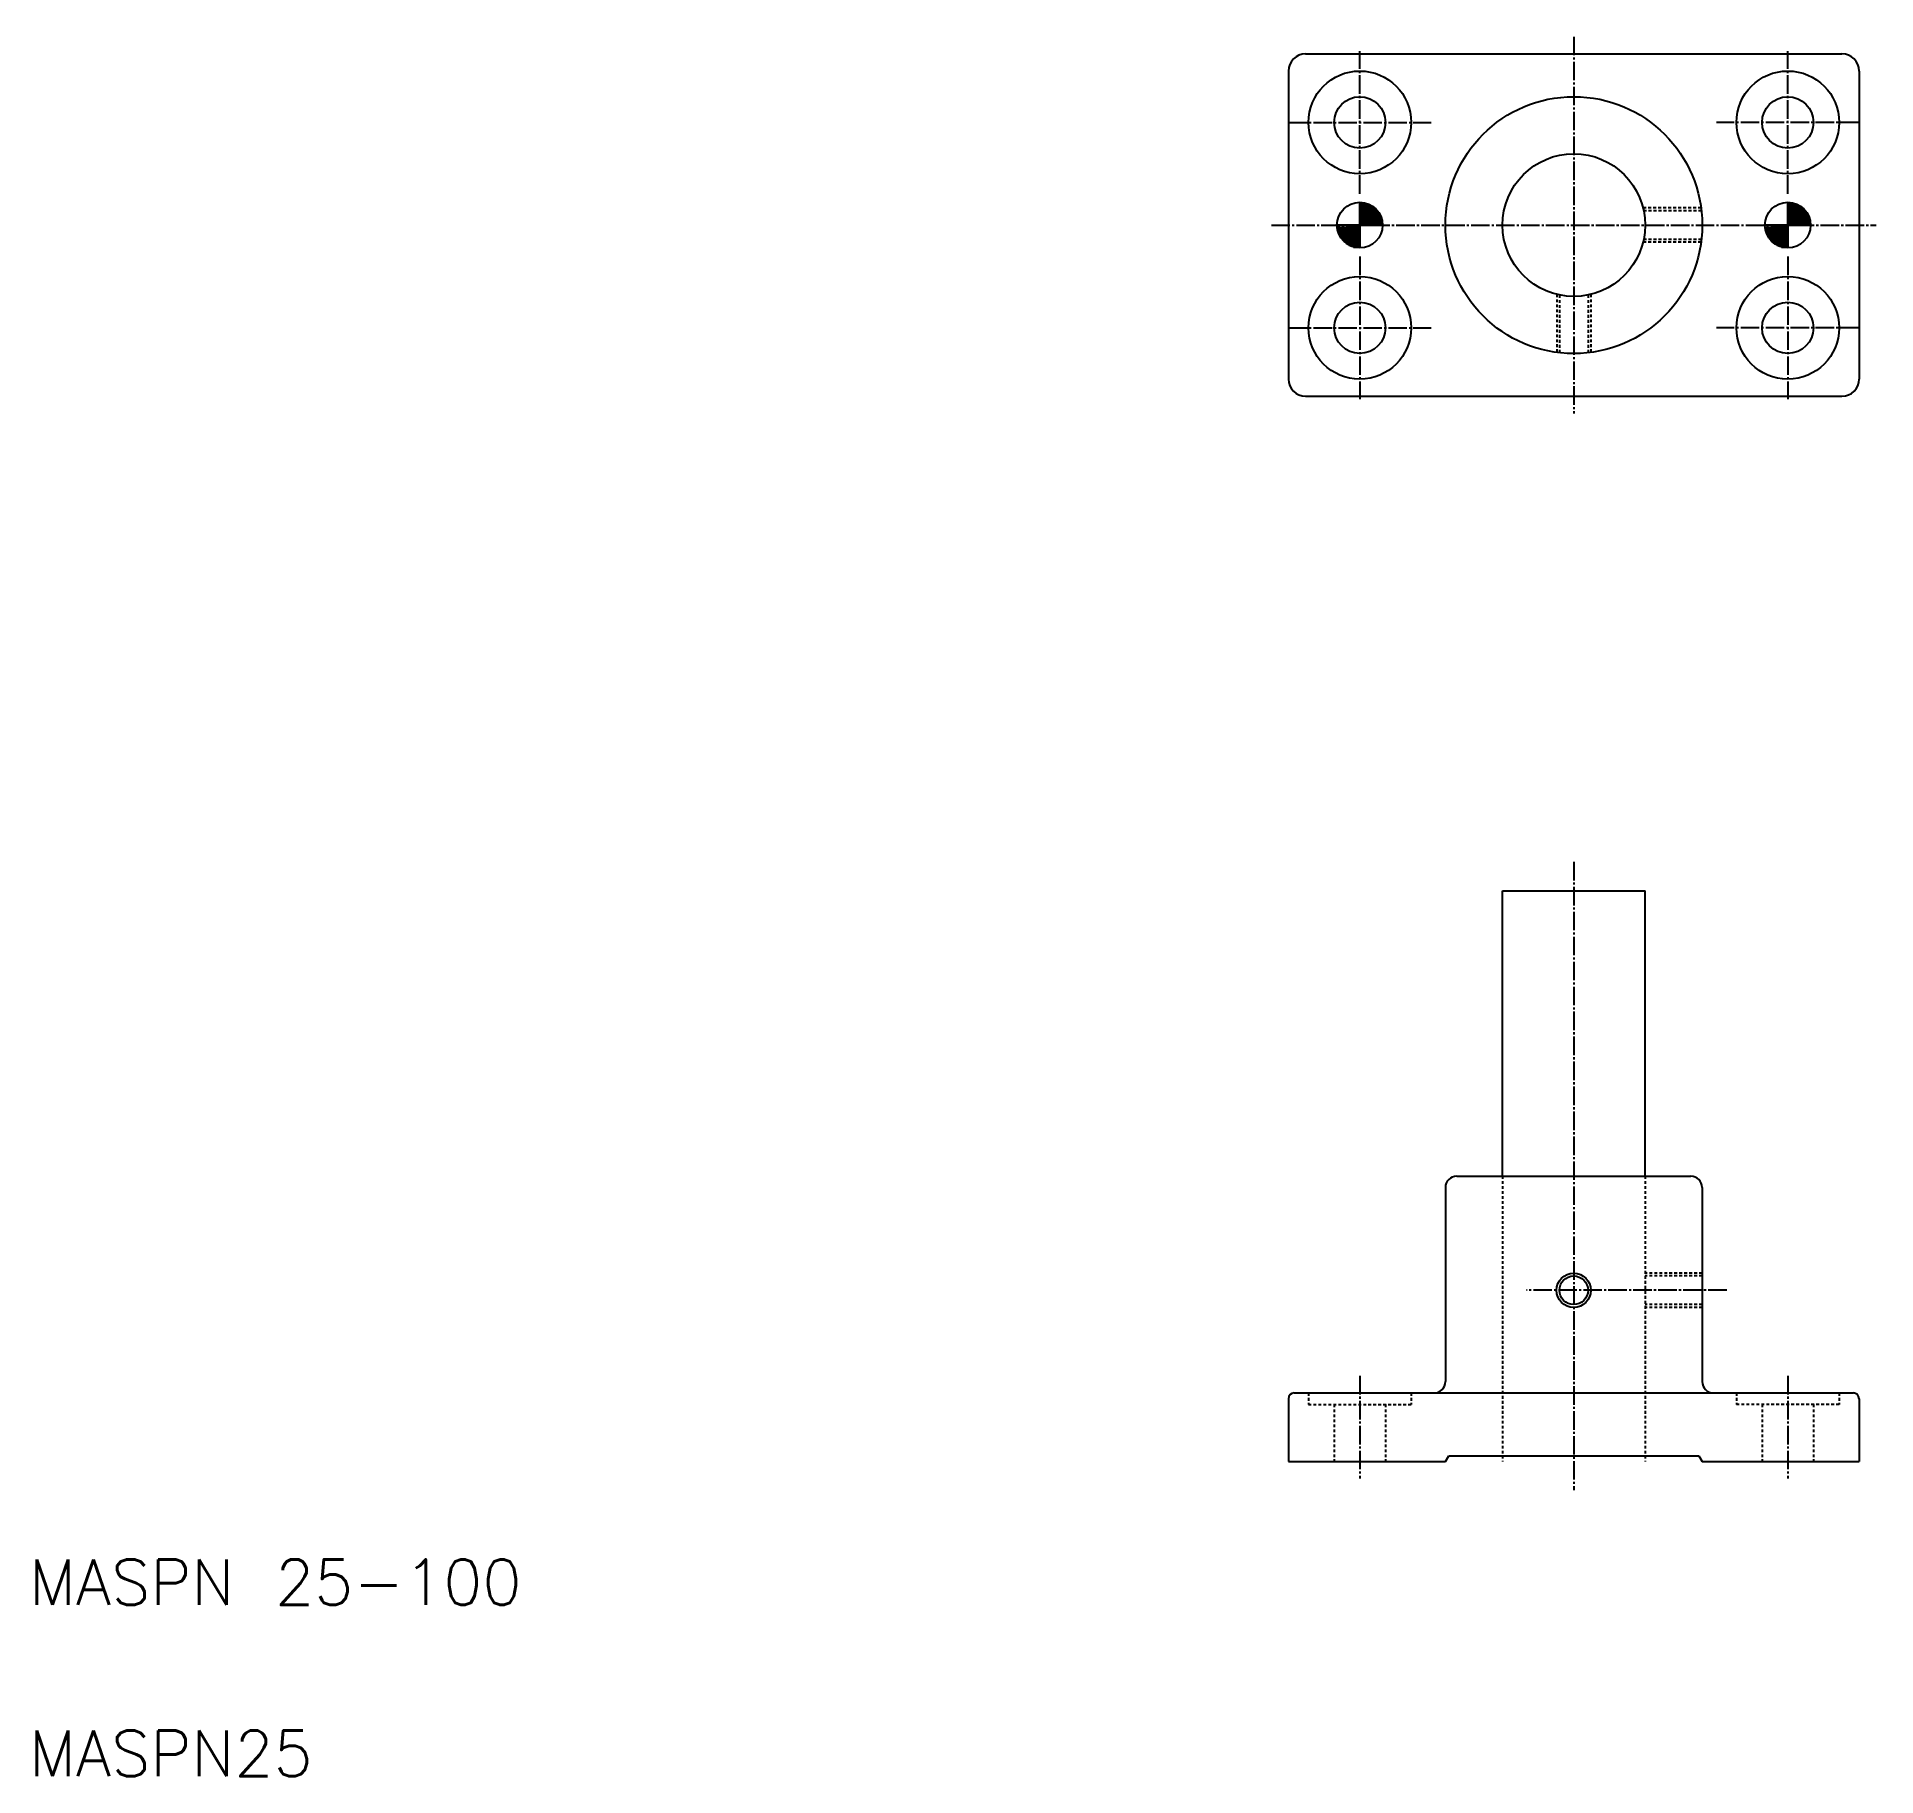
# Model space of a CAD drawing. Extents: x 21 to 344, y 20 to 325.
import ezdxf

# ---------------------------------------------------------------- set-up
doc = ezdxf.new("R2010")
doc.units = 0
doc.header["$LTSCALE"] = 0.25
doc.linetypes.add('CENTER', pattern=[17.5, 13, -1.5, 1.5, -1.5])
doc.linetypes.add('DASHED', pattern=[3.5, 2, -1.5])
doc.layers.get('0').update_dxf_attribs({"linetype": 'CONTINUOUS'})
doc.layers.add('CENTER', color=1, linetype='CENTER')
doc.styles.get("Standard").update_dxf_attribs({"font": 'txt', "bigfont": 'BIGFONT'})

msp = doc.modelspace()

# ---------------------------------------------------------------- linework, layer by layer
for p, q in [((243.73, 321.79), (337.73, 321.79)), ((240.73, 318.79), (240.73, 264.79)), ((340.73, 318.79), (340.73, 264.79)), ((253.23, 291.79), (253.23, 295.79)), ((253.23, 295.64), (254.3, 295.64)), ((253.23, 295.29), (255.16, 295.29)), ((253.23, 294.94), (255.69, 294.94)), ((253.23, 294.59), (256.08, 294.59)), ((253.23, 294.24), (256.39, 294.24)), ((253.23, 293.89), (256.63, 293.89)), ((253.23, 293.54), (256.82, 293.54)), ((328.23, 291.79), (328.23, 295.79)), ((328.23, 295.64), (329.3, 295.64)), ((328.23, 295.29), (330.16, 295.29)), ((328.23, 294.94), (330.69, 294.94)), ((328.23, 294.59), (331.08, 294.59)), ((328.23, 294.24), (331.39, 294.24)), ((328.23, 293.89), (331.63, 293.89)), ((328.23, 293.54), (331.82, 293.54)), ((253.23, 291.79), (249.23, 291.79)), ((249.24, 291.44), (253.23, 291.44)), ((249.29, 291.09), (253.23, 291.09)), ((249.37, 290.74), (253.23, 290.74)), ((249.48, 290.39), (253.23, 290.39)), ((253.23, 293.19), (256.97, 293.19)), ((253.23, 292.84), (257.08, 292.84)), ((253.23, 292.49), (257.16, 292.49)), ((253.23, 292.14), (257.21, 292.14)), ((253.23, 291.79), (257.23, 291.79)), ((253.23, 291.79), (257.23, 291.79)), ((253.23, 291.79), (253.23, 287.79)), ((328.23, 291.79), (324.23, 291.79)), ((324.24, 291.44), (328.23, 291.44)), ((324.29, 291.09), (328.23, 291.09)), ((324.37, 290.74), (328.23, 290.74)), ((324.48, 290.39), (328.23, 290.39)), ((328.23, 293.19), (331.97, 293.19)), ((328.23, 292.84), (332.08, 292.84)), ((328.23, 292.49), (332.16, 292.49)), ((328.23, 292.14), (332.21, 292.14)), ((328.23, 291.79), (332.23, 291.79)), ((328.23, 291.79), (332.23, 291.79)), ((328.23, 291.79), (328.23, 287.79)), ((249.63, 290.04), (253.23, 290.04)), ((249.82, 289.69), (253.23, 289.69)), ((250.06, 289.34), (253.23, 289.34)), ((250.37, 288.99), (253.23, 288.99)), ((250.76, 288.64), (253.23, 288.64)), ((251.29, 288.29), (253.23, 288.29)), ((252.13, 287.94), (253.23, 287.94)), ((324.63, 290.04), (328.23, 290.04)), ((324.82, 289.69), (328.23, 289.69)), ((325.06, 289.34), (328.23, 289.34)), ((325.37, 288.99), (328.23, 288.99)), ((325.76, 288.64), (328.23, 288.64)), ((326.29, 288.29), (328.23, 288.29)), ((327.13, 287.94), (328.23, 287.94)), ((243.73, 261.79), (337.73, 261.79)), ((278.22, 175.15), (303.22, 175.15)), ((278.22, 125.15), (278.22, 175.15)), ((303.22, 125.15), (303.22, 175.15)), ((268.22, 123.15), (268.22, 89.15)), ((270.22, 125.15), (311.22, 125.15)), ((280.47, 125.15), (280.47, 125.15)), ((290.72, 125.15), (290.72, 125.15)), ((313.22, 123.15), (313.22, 89.15)), ((241.72, 87.15), (339.72, 87.15)), ((240.72, 86.15), (240.72, 75.15)), ((340.72, 86.15), (340.72, 75.15)), ((240.72, 75.15), (268.22, 75.15)), ((268.22, 75.15), (268.8, 76.15)), ((268.8, 76.15), (312.65, 76.15)), ((312.65, 76.15), (313.22, 75.15)), ((313.22, 75.15), (340.72, 75.15))]:
    msp.add_line(p, q)
at = {"color": 3, "linetype": 'DASHED'}
for p, q in [((313.02, 294.79), (302.86, 294.79)), ((313.09, 294.29), (302.97, 294.29)), ((313.02, 288.79), (302.86, 288.79)), ((313.09, 289.29), (302.97, 289.29)), ((287.73, 279.65), (287.73, 269.49)), ((288.23, 279.54), (288.23, 269.43)), ((293.23, 279.54), (293.23, 269.43)), ((293.73, 279.65), (293.73, 269.49)), ((278.22, 125.15), (278.22, 75.15)), ((303.22, 125.15), (303.22, 75.15)), ((313.22, 108.15), (303.22, 108.15)), ((313.22, 107.65), (303.22, 107.65)), ((313.22, 102.65), (303.22, 102.65)), ((313.22, 102.15), (303.22, 102.15)), ((244.22, 87.15), (244.22, 85.15)), ((262.22, 87.15), (262.22, 85.15)), ((319.22, 87.15), (319.22, 85.15)), ((337.22, 87.15), (337.22, 85.15)), ((244.22, 85.15), (262.22, 85.15)), ((248.72, 85.15), (248.72, 75.15)), ((257.72, 85.15), (257.72, 75.15)), ((337.22, 85.15), (319.22, 85.15)), ((323.72, 85.15), (323.72, 75.15)), ((332.72, 85.15), (332.72, 75.15))]:
    msp.add_line(p, q, dxfattribs=at)
for centre, radius in [((253.23, 309.79), 9), ((328.23, 309.79), 9), ((253.23, 309.79), 4.5), ((290.73, 291.79), 22.5), ((328.23, 309.79), 4.5), ((290.73, 291.79), 12.5), ((253.23, 291.79), 4), ((328.23, 291.79), 4), ((253.23, 273.79), 9), ((328.23, 273.79), 9), ((253.23, 273.79), 4.5), ((328.23, 273.79), 4.5), ((290.72, 105.15), 2.5)]:
    msp.add_circle(centre, radius)
at = {"color": 3}
msp.add_circle((290.72, 105.15), 3, dxfattribs=at)
for centre, radius, start, end in [((243.73, 318.79), 3, 90, 180), ((337.73, 318.79), 3, 0, 90), ((243.73, 264.79), 3, 180, 270), ((337.73, 264.79), 3, 270, 0), ((270.22, 123.15), 2, 90, 180), ((311.22, 123.15), 2, 0, 90), ((241.72, 86.15), 1, 90, 180), ((266.22, 89.15), 2, 270, 0), ((315.22, 89.15), 2, 180, 270), ((339.72, 86.15), 1, 0, 90)]:
    msp.add_arc(centre, radius, start, end)
at = {"layer": 'CENTER', "color": 1, "linetype": 'CENTER'}
for p, q in [((290.73, 324.79), (290.73, 258.79)), ((253.23, 297.29), (253.23, 322.29)), ((328.23, 297.29), (328.23, 322.29)), ((240.73, 309.79), (265.73, 309.79)), ((340.73, 309.79), (315.73, 309.79)), ((237.73, 291.79), (343.73, 291.79)), ((253.23, 286.29), (253.23, 261.29)), ((328.23, 286.29), (328.23, 261.29)), ((240.73, 273.79), (265.73, 273.79)), ((340.73, 273.79), (315.73, 273.79)), ((290.72, 180.22), (290.72, 70.15)), ((317.53, 105.15), (282.42, 105.15)), ((253.22, 90.15), (253.22, 72.15)), ((328.22, 90.15), (328.22, 72.15))]:
    msp.add_line(p, q, dxfattribs=at)

# ---------------------------------------------------------------- texts
for s, p in [('MASPN 25-100', (20, 50)), ('MASPN25', (20, 20))]:
    msp.add_text(s, height=8).set_placement(p)

doc.saveas('drawing.dxf')
